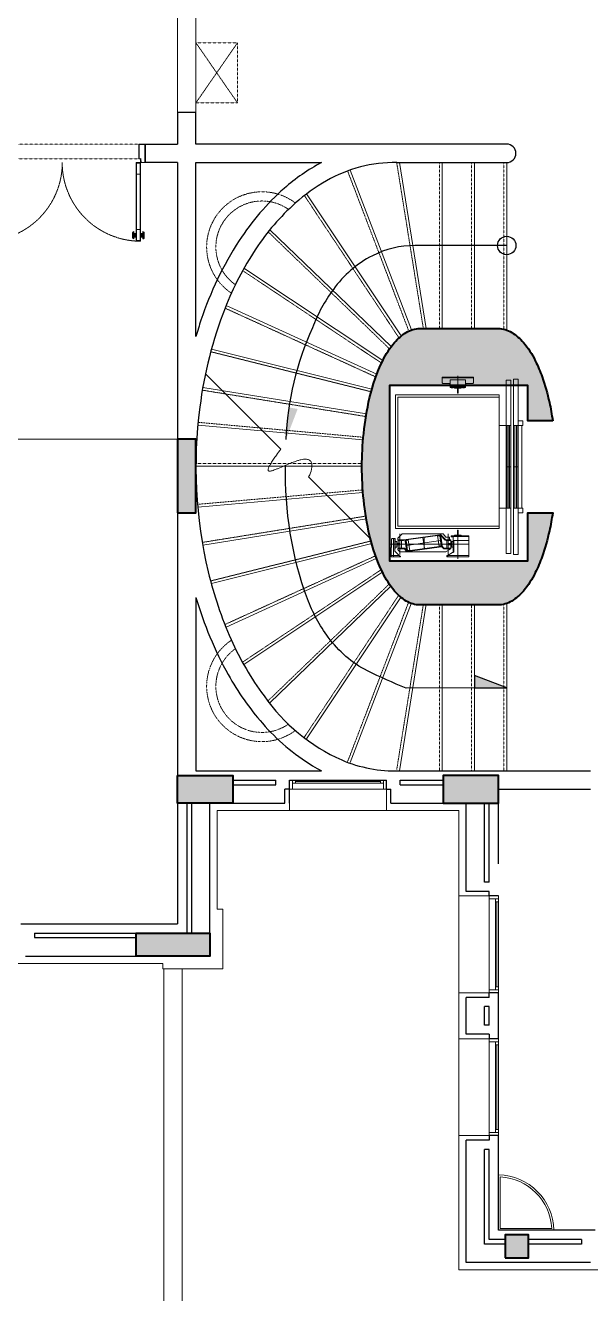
# Model space of a CAD drawing. Header units: inches. Extents: x 274057 to 444617, y 485849 to 635630.
# Drawn here: x 411637 to 417767, y 599243 to 613006 of the extents above; entities that cross this region are included whole.
import ezdxf

# ---------------------------------------------------------------- set-up
doc = ezdxf.new("R2010")
doc.units = ezdxf.units.IN
doc.header["$MEASUREMENT"] = 0
for name, pattern in [('CENTER', [2, 1.25, -0.25, 0.25, -0.25]), ('HIDDEN', [0.375, 0.25, -0.125]), ('HIDDEN2', [0.1875, 0.125, -0.0625])]:
    doc.linetypes.add(name, pattern=pattern)
for name, color, linetype in [('A-ANNO-ARRW', 1, 'Continuous'), ('A-FURN', 253, 'Continuous'), ('A-WALL', 7, 'Continuous'), ('FURNITURE', 252, 'Continuous')]:
    doc.layers.add(name, color=color, linetype=linetype)
for name, color, linetype, lineweight in [('A-DOOR', 134, 'Continuous', 18), ('A-FLOR-HIDN', 8, 'HIDDEN', 13), ('A-FLOR-STRS', 2, 'Continuous', 18), ('A-GLAZ', 134, 'Continuous', 18), ('A-SHAFT', 3, 'HIDDEN2', 18), ('A-WALL-PRHT', 4, 'Continuous', 18), ('A-WALL-TILE', 8, 'Continuous', 9), ('XREF-V2-FF_COLS$0$A-COLS', 8, 'Continuous', 40), ('XREF-V2-FF_COLS$0$A-COLS-PATT', 253, 'Continuous', 20), ('XREF-V2-FF_COLS$0$A-EQPM', 8, 'Continuous', 18)]:
    doc.layers.add(name, color=color, linetype=linetype, lineweight=lineweight)

# ---------------------------------------------------------------- blocks, each defined once
blk = doc.blocks.new('*U59')
at = {"color": 253, "linetype": 'HIDDEN2'}
for p, q in [((262980, 485466, 0), (261369, 485065, 0)), ((261408, 484910, 0), (263019, 485311, 0))]:
    blk.add_line(p, q, dxfattribs=at)
at = {"layer": 'A-DOOR'}
for p, q in [((262999, 485265, 0), (263048, 485277, 0)), ((263205, 484440, 0), (262999, 485265, 0)), ((263207, 484445, 0), (263004, 485262, 0)), ((263045, 485272, 0), (263248, 484455, 0)), ((263048, 485277, 0), (263253, 484452, 0)), ((261447, 484878, 0), (261398, 484866, 0)), ((261647, 484056, 0), (261444, 484873, 0)), ((261652, 484053, 0), (261447, 484878, 0)), ((261398, 484866, 0), (261603, 484041, 0)), ((261403, 484863, 0), (261606, 484046, 0)), ((263177, 484456, 0), (263158, 484534, 0)), ((263166, 484515, 0), (263176, 484518, 0)), ((263176, 484476, 0), (263166, 484515, 0)), ((263186, 484479, 0), (263176, 484518, 0)), ((263176, 484476, 0), (263186, 484479, 0)), ((263179, 484561, 0), (263219, 484571, 0)), ((263180, 484519, 0), (263185, 484520, 0)), ((263190, 484480, 0), (263180, 484519, 0)), ((263190, 484480, 0), (263194, 484481, 0)), ((263238, 484533, 0), (263233, 484532, 0)), ((263248, 484494, 0), (263238, 484533, 0)), ((263252, 484536, 0), (263242, 484534, 0)), ((263252, 484495, 0), (263242, 484534, 0)), ((263248, 484494, 0), (263243, 484493, 0)), ((263270, 484479, 0), (263251, 484557, 0)), ((263261, 484498, 0), (263252, 484536, 0)), ((263261, 484498, 0), (263252, 484495, 0)), ((263253, 484452, 0), (263205, 484440, 0)), ((263205, 484440, 0), (263253, 484452, 0)), ((263207, 484445, 0), (263248, 484455, 0)), ((261576, 484058, 0), (261556, 484135, 0)), ((261565, 484117, 0), (261575, 484119, 0)), ((261575, 484078, 0), (261565, 484117, 0)), ((261584, 484080, 0), (261575, 484119, 0)), ((261575, 484078, 0), (261584, 484080, 0)), ((261618, 484173, 0), (261577, 484163, 0)), ((261579, 484120, 0), (261583, 484121, 0)), ((261588, 484081, 0), (261579, 484120, 0)), ((261588, 484081, 0), (261593, 484083, 0)), ((261652, 484053, 0), (261603, 484041, 0)), ((261603, 484041, 0), (261652, 484053, 0)), ((261647, 484056, 0), (261606, 484046, 0)), ((261637, 484135, 0), (261632, 484133, 0)), ((261646, 484096, 0), (261637, 484135, 0)), ((261650, 484138, 0), (261641, 484136, 0)), ((261650, 484097, 0), (261641, 484136, 0)), ((261646, 484096, 0), (261642, 484095, 0)), ((261669, 484081, 0), (261649, 484158, 0)), ((261660, 484099, 0), (261650, 484138, 0)), ((261660, 484099, 0), (261650, 484097, 0))]:
    blk.add_line(p, q, dxfattribs=at)
at = {"layer": 'A-DOOR', "elevation": 0}
for points in [[(263096, 485289), (263048, 485277), (263038, 485315), (263019, 485311), (262980, 485466), (263048, 485483)], [(263092, 485292), (263051, 485281), (263041, 485320), (263022, 485315), (262985, 485463), (263045, 485478)], [(261350, 484854), (261398, 484866), (261389, 484905), (261408, 484910), (261369, 485065), (261301, 485048)], [(261353, 484859), (261393, 484869), (261384, 484908), (261403, 484913), (261366, 485060), (261306, 485045)]]:
    blk.add_lwpolyline(points, close=True, dxfattribs=at)
at = {"layer": 'A-DOOR', "elevation": 0, "flags": 128}
for points in [[(263045, 485272), (263004, 485262), (263033, 485145), (263074, 485155)], [(261403, 484863), (261444, 484873), (261473, 484757), (261432, 484747)], [(263219, 484571), (263179, 484561), (263207, 484445), (263248, 484455)], [(261577, 484163), (261618, 484173), (261647, 484056), (261606, 484046)]]:
    blk.add_lwpolyline(points, close=True, dxfattribs=at)
at = {"layer": 'A-DOOR', "elevation": 0}
for points in [[(263160, 484460), (263145, 484522)], [(263172, 484456), (263153, 484531)], [(263274, 484482), (263256, 484556)], [(263283, 484490), (263267, 484553)], [(261559, 484062), (261544, 484124)], [(261570, 484058), (261552, 484132)], [(261673, 484084), (261655, 484158)], [(261681, 484092), (261666, 484154)]]:
    blk.add_lwpolyline(points, dxfattribs=at)
for points in [[(263177, 484456), (263158, 484534, 2.191511)], [(263270, 484479), (263251, 484557, -2.191511)], [(261576, 484058), (261556, 484135, 2.191511)], [(261669, 484081), (261649, 484158, -2.191511)]]:
    blk.add_lwpolyline(points, format="xyb", dxfattribs=at)
at = {"layer": 'A-DOOR', "linetype": 'CENTER', "ltscale": 0.4}
for centre, start, end in [((261395, 484867, 0), 287.5205, 13.8938), ((263050, 485278, 0), 194.0491, 280.4224)]:
    blk.add_arc(centre, 853, start, end, dxfattribs=at)
at = {"layer": 'A-DOOR'}
for centre, start, end in [((263179, 484498, 0), 120.2316, 143.7632), ((263179, 484498, 0), 244.1796, 267.7112), ((263249, 484515, 0), 64.1796, 87.7112), ((263249, 484515, 0), 300.2316, 323.7632), ((261577, 484099, 0), 120.2316, 143.7632), ((261577, 484099, 0), 244.1796, 267.7112), ((261648, 484117, 0), 64.1796, 87.7112), ((261648, 484117, 0), 300.2316, 323.7632)]:
    blk.add_arc(centre, 41.7, start, end, dxfattribs=at)
blk = doc.blocks.new('stonecladding')
at = {"layer": 'A-WALL-TILE'}
for p, q in [((20120, 17256), (17500, 17256, 0)), ((17500, 16186, 0), (17500, 17256, 0)), ((20120, 17256), (20120, 12270)), ((17560, 16186, 0), (17500, 16186, 0)), ((17560, 15536, 0), (17560, 16186, 0)), ((16910, 15596, 0), (9830, 15596, 0)), ((16910, 15536, 0), (16910, 15596, 0)), ((16910, 15536, 0), (17560, 15536, 0)), ((20120, 12270), (23150, 12270))]:
    blk.add_line(p, q, dxfattribs=at)
blk = doc.blocks.new('XREF-V2-FF_COLS$0$Elevator0')
for p, q in [((-1018, 723), (-1030, 723)), ((-1030, 723), (-1030, 623)), ((-832, 698), (-1030, 698)), ((-1018, 723), (-935, 723)), ((-1018, 723), (-1018, 635)), ((-840, 718), (-927, 718)), ((-895, -2), (-895, 737)), ((-895, 678), (-895, 718)), ((-832, 678), (-832, 710)), ((-1024, 623), (-1030, 623)), ((-1024, 623), (-1024, 624)), ((-1018, 635), (-974, 681)), ((-1008, 628), (-782, 628)), ((-978, 133), (-978, 626)), ((-977, 628), (-958, 648)), ((-945, 580), (-970, 559)), ((-945, 683), (-969, 683)), ((-941, 575), (-966, 554)), ((-855, 560), (-962, 545)), ((-958, 557), (-863, 571)), ((-957, 551), (-862, 565)), ((-956, 649), (-943, 649)), ((-945, 678), (-945, 683)), ((-832, 682), (-945, 682)), ((-832, 678), (-945, 678)), ((-944, 647), (-944, 582)), ((-944, 647), (-846, 647)), ((-943, 647), (-943, 584)), ((-940, 646), (-940, 615)), ((-937, 647), (-937, 584)), ((-937, 612), (-853, 612)), ((-925, 678), (-925, 663)), ((-865, 678), (-925, 678)), ((-925, 663), (-903, 663)), ((-909, 647), (-907, 647)), ((-856, 188), (-908, 552)), ((-907, 647), (-907, 647)), ((-903, 663), (-903, 628)), ((-903, 628), (-887, 628)), ((-887, 628), (-887, 663)), ((-887, 663), (-865, 663)), ((-865, 663), (-865, 678)), ((-855, 560), (-852, 537)), ((-853, 590), (-853, 647)), ((-845, 533), (-853, 588)), ((-850, 615), (-850, 649)), ((-847, 652), (-832, 652)), ((-847, 590), (-847, 646)), ((-839, 534), (-847, 589)), ((-846, 647), (-846, 586)), ((-830, 651), (-782, 602)), ((-781, 600), (-781, 162)), ((725, 675), (-725, 675)), ((-725, 675), (-725, -450)), ((700, 650), (-700, 650)), ((-700, 650), (-700, -450)), ((700, -450), (700, 650)), ((725, -450), (725, 675)), ((-974, 548), (-970, 516)), ((-969, 516), (-922, 177)), ((-968, 549), (-964, 517)), ((-965, 521), (-846, 538)), ((-963, 517), (-916, 178)), ((-959, 522), (-962, 545)), ((-797, 193), (-845, 533)), ((-791, 194), (-839, 534)), ((-823, 378), (-942, 362)), ((-821, 365), (-942, 365)), ((-943, 150), (-943, 77)), ((-924, 172), (-939, 159)), ((-937, 150), (-937, 77)), ((-920, 167), (-935, 155)), ((-919, 202), (-800, 219)), ((-910, 180), (-913, 203)), ((-803, 195), (-910, 180)), ((-808, 189), (-903, 175)), ((-807, 183), (-902, 169)), ((-849, 137), (-798, 188)), ((-845, 132), (-794, 184)), ((-782, 160), (-817, 131)), ((-806, 218), (-803, 195)), ((849, 162), (849, 90)), ((857, 170), (920, 170)), ((912, 170), (912, -170)), ((920, 170), (920, -170)), ((-772, 0), (-1053, 0)), ((-1030, 120), (-1030, -120)), ((-1030, 120), (-1018, 120)), ((-1020, 110), (-1030, 110)), ((-740, 0), (-1030, 0)), ((-1018, 110), (-1018, 120)), ((-1018, 110), (-1018, -120)), ((-1013, 106), (-986, 56)), ((-1008, 103), (-782, 103)), ((-980, 52), (-815, 52)), ((-980, 52), (-980, 45)), ((-968, 45), (-980, 45)), ((-953, 87), (-978, 132)), ((-861, 45), (-968, 45)), ((-943, 86), (-950, 86)), ((-846, 77), (-943, 77)), ((-940, 119), (-850, 119)), ((-940, 119), (-940, 89)), ((-903, 68), (-925, 68)), ((-925, 68), (-925, 53)), ((-925, 53), (-865, 53)), ((-887, 103), (-903, 103)), ((-903, 103), (-903, 68)), ((-895, -120), (-895, 52)), ((-887, 68), (-887, 103)), ((-865, 68), (-887, 68)), ((-865, 53), (-865, 68)), ((-853, 77), (-853, 128)), ((-853, 37), (-853, -112)), ((-850, 95), (-850, 119)), ((-847, 78), (-847, 128)), ((-821, 92), (-847, 92)), ((-846, 131), (-846, 77)), ((-818, 95), (-818, 129)), ((-815, 52), (-815, 74)), ((-815, 74), (-805, 74)), ((-811, -120), (-811, 74)), ((-811, 69), (-805, 69)), ((-805, 2), (-811, 2)), ((-805, 0), (-811, 0)), ((-805, -120), (-805, 74)), ((-798, 35), (-805, 38)), ((-805, 38), (-805, -38)), ((-796, 4), (-798, 35)), ((-784, 4), (-796, 4)), ((-774, 5), (-784, 4)), ((-743, 5), (-774, 5)), ((-743, -5), (-743, 5)), ((774, 5), (743, 5)), ((743, 5), (743, -5)), ((784, 4), (774, 5)), ((796, 4), (784, 4)), ((792, 0), (934, 0)), ((798, 35), (796, 4)), ((805, 38), (798, 35)), ((802, 49), (802, 71)), ((805, 71), (802, 71)), ((805, 49), (802, 49)), ((805, 82), (805, 6)), ((809, 82), (805, 82)), ((809, 74), (805, 74)), ((805, -38), (805, 38)), ((805, -6), (805, 6)), ((805, 6), (809, 6)), ((805, 0), (809, 0)), ((809, 6), (809, 82)), ((809, 82), (813, 82)), ((812, 71), (809, 71)), ((812, 42), (809, 42)), ((809, -6), (809, 6)), ((812, 42), (812, 71)), ((813, 82), (813, -82)), ((882, 82), (813, 82)), ((826, 82), (841, 82)), ((841, 82), (849, 90)), ((890, 74), (890, -74)), ((-1018, -120), (-1030, -120)), ((-1018, -120), (-861, -120)), ((-1018, -120), (-975, -120)), ((-805, -120), (-975, -120)), ((-805, -2), (-811, -2)), ((-811, -115), (-805, -115)), ((-805, -38), (-798, -35)), ((-798, -35), (-796, -4)), ((-796, -4), (-784, -4)), ((-784, -4), (-774, -5)), ((-774, -5), (-743, -5)), ((743, -5), (774, -5)), ((774, -5), (784, -4)), ((784, -4), (796, -4)), ((796, -4), (798, -35)), ((798, -35), (805, -38)), ((805, -49), (802, -49)), ((802, -49), (802, -71)), ((805, -71), (802, -71)), ((805, -6), (805, -82)), ((805, -6), (809, -6)), ((809, -74), (805, -74)), ((809, -82), (805, -82)), ((809, -82), (809, -6)), ((812, -42), (809, -42)), ((812, -71), (809, -71)), ((809, -82), (813, -82)), ((812, -71), (812, -42)), ((882, -82), (813, -82)), ((826, -82), (841, -82)), ((849, -90), (841, -82)), ((849, -162), (849, -90)), ((857, -170), (920, -170)), ((885, -525), (-995, -525)), ((-995, -525), (-995, -575)), ((-725, -450), (-505, -450)), ((700, -450), (-700, -450)), ((-505, -450), (-505, -525)), ((-55, -530), (-505, -530)), ((-505, -530), (-505, -575)), ((-505, -545), (-55, -545)), ((-55, -575), (-55, -530)), ((395, -530), (-55, -530)), ((-55, -530), (-55, -575)), ((-55, -545), (395, -545)), ((725, -450), (395, -450)), ((395, -450), (395, -525)), ((395, -575), (395, -530)), ((885, -575), (885, -525)), ((895, -605), (-1005, -605)), ((-1005, -605), (-1005, -655)), ((-1005, -655), (895, -655)), ((-995, -575), (885, -575)), ((-505, -655), (-555, -655)), ((-555, -655), (-555, -705)), ((-505, -560), (-55, -560)), ((-505, -575), (-55, -575)), ((-55, -605), (-505, -605)), ((-505, -605), (-505, -650)), ((-505, -620), (-55, -620)), ((-505, -635), (-55, -635)), ((-505, -650), (-55, -650)), ((-505, -705), (-505, -655)), ((-55, -560), (395, -560)), ((-55, -575), (395, -575)), ((-55, -650), (-55, -605)), ((395, -605), (-55, -605)), ((-55, -605), (-55, -650)), ((-55, -620), (395, -620)), ((-55, -635), (395, -635)), ((-55, -650), (395, -650)), ((395, -650), (395, -605)), ((395, -655), (445, -655)), ((395, -705), (395, -655)), ((445, -655), (445, -705)), ((895, -655), (895, -605)), ((-555, -705), (-505, -705)), ((-505, -695), (395, -695)), ((445, -705), (395, -705))]:
    blk.add_line(p, q)
for centre, radius, start, end in [((-935, 715), 8, 18.2209, 90), ((-840, 710), 8, 0, 90), ((-975, 626), 3, 135, 180), ((-963, 549), 12, 130, 188), ((-969, 675), 8, 90, 135.971), ((-963, 549), 6, 130, 188), ((-956, 545), 12, 98, 188), ((-956, 545), 6, 98, 188), ((-956, 646), 3, 90, 135), ((-949, 584), 6, 310, 0), ((-943, 646), 3, 0, 90), ((-949, 584), 12, 310, 0), ((-937, 615), 3, 180, 270), ((-861, 559), 12, 8, 98), ((-861, 559), 6, 8, 98), ((-853, 615), 3, 270, 0), ((-841, 590), 12, 180, 188), ((-847, 649), 3, 90, 180), ((-841, 590), 6, 180, 188), ((-832, 649), 3, 45, 90), ((-784, 600), 3, 0, 45), ((-931, 150), 12, 130, 180), ((-931, 150), 6, 130, 180), ((-928, 176), 6, 310, 8), ((-928, 176), 12, 310, 8), ((-904, 181), 12, 190.7384, 278), ((-904, 181), 6, 188, 278), ((-809, 195), 6, 278, 8), ((-809, 195), 12, 278, 8), ((-803, 192), 6, 315, 8), ((-803, 192), 12, 315, 8), ((-784, 162), 3, 309.0355, 0), ((857, 162), 8, 90, 180), ((-1020, 102), 8, 77.1562, 90), ((-1020, 102), 8, 28.3008, 77.1562), ((-968, 65), 20, 208.3008, 270), ((-975, 133), 3, 180, 208.951), ((-950, 89), 3, 208.951, 270), ((-943, 89), 3, 270, 0), ((-861, 37), 8, 0, 90), ((-841, 128), 12, 135, 180), ((-847, 95), 3, 180, 270), ((-841, 128), 6, 135, 180), ((-821, 95), 3, 270, 0), ((-815, 129), 3, 129.0355, 180), ((826, 74), 8, 90, 110.3146), ((882, 74), 8, 0, 90), ((-861, -112), 8, 270, 0), ((826, -74), 8, 249.6854, 270), ((882, -74), 8, 270, 0), ((857, -162), 8, 180, 270)]:
    blk.add_arc(centre, radius, start, end)
for points, knots in [([(-1029, 625), (-1029, 625), (-1030, 625), (-1030, 624), (-1030, 624), (-1030, 624)], [0, 0, 0, 0, 0.594759, 0.822486, 1, 1, 1, 1]), ([(-1018, 635), (-1019, 635), (-1022, 633), (-1025, 631), (-1027, 628), (-1029, 626), (-1029, 625)], [0, 0, 0, 0, 0.288679, 0.559667, 0.798827, 1, 1, 1, 1]), ([(-1018, 635), (-1019, 634), (-1021, 631), (-1023, 627), (-1024, 625)], [0, 0, 0, 0, 0.526312, 1, 1, 1, 1]), ([(-1024, 624), (-1024, 624), (-1024, 624), (-1024, 625), (-1024, 625)], [0, 0, 0, 0, 0.431526, 1, 1, 1, 1])]:
    blk.add_open_spline(points, degree=3, knots=knots)
blk = doc.blocks.new('first floor villa 2')
at = {"layer": 'A-ANNO-ARRW', "linetype": 'Continuous', "ltscale": 100}
h = blk.add_hatch(color=256, dxfattribs=at)
h.dxf.hatch_style = 1
edge = h.paths.add_edge_path()
edge.add_arc((106481, 35365), 3223, 171.595, 177.7933, ccw=False)
edge.add_line((103293, 35836), (103388, 35819))
edge.add_line((103388, 35819), (103261, 35489))
h = blk.add_hatch(color=256, dxfattribs=at)
h.dxf.hatch_style = 1
h.paths.add_polyline_path([(105655, 32792), (105305, 32928), (105305, 32792)])
at = {"layer": 'XREF-V2-FF_COLS$0$A-COLS-PATT'}
h = blk.add_hatch(color=256, dxfattribs=at)
h.paths.add_polyline_path([(115745, 31542), (115745, 31842), (116345, 31842), (116345, 31542)])
h.paths.add_polyline_path([(112865, 31542), (112865, 31842), (113465, 31842), (113465, 31542)])
h.paths.add_polyline_path([(102085, 35492), (102085, 34693), (102285, 34693), (102285, 35492)])
h.paths.add_polyline_path([(104965, 31842), (104965, 31542), (105565, 31542), (105565, 31842)])
h.paths.add_polyline_path([(102085, 31542), (102085, 31842), (102685, 31842), (102685, 31542)])
h.paths.add_polyline_path([(102435, 29882), (101635, 29882), (101635, 30132), (102435, 30132)])
h.paths.add_polyline_path([(116145, 37574), (116345, 37574), (116345, 36774), (116145, 36774)])
for points in [[(105883, 36072), (105883, 35692), (106154, 35692, 0.016808), (106118, 35890, 0.03087), (106039, 36167, 0.030987), (105965, 36343, 0.06132), (105836, 36540, 0.083436), (105709, 36649, 0.133093), (105561, 36692), (104714, 36692, 0.133093), (104566, 36649, 0.083436), (104439, 36540, 0.06132), (104310, 36343, 0.055901), (104168, 35939, 0.033354), (104104, 35554, 0.025805), (104085, 35193, 0.025805), (104104, 34831, 0.033354), (104168, 34446, 0.055901), (104310, 34043, 0.060926), (104439, 33843, 0.083436), (104566, 33734, 0.133093), (104714, 33692), (105561, 33692, 0.133093), (105709, 33734, 0.083436), (105836, 33843, 0.060926), (105965, 34043, 0.030987), (106039, 34218, 0.03087), (106118, 34496, 0.016655), (106154, 34692), (105883, 34692), (105883, 34172), (104383, 34172), (104383, 35193), (104383, 36072)], [(105640, 26607), (105890, 26607), (105890, 26857), (105640, 26857)]]:
    blk.add_hatch(color=256, dxfattribs=at).paths.add_polyline_path(points)
at = {"layer": 'A-ANNO-ARRW', "linetype": 'Continuous', "ltscale": 100, "elevation": 0}
for points in [[(105655, 37593), (104660, 37593, 0.117221), (104198, 37482, 0.117238), (103775, 37117, 0.065659), (103548, 36700, 0.097477), (103261, 35489, 0.075022)], [(105655, 32792), (104564, 32790, -0.015067), (104144, 32977, -0.117238), (103720, 33342, -0.065659), (103493, 33758, -0.091539), (103256, 35208, -0.047023)]]:
    blk.add_lwpolyline(points, format="xyb", dxfattribs=at)
blk.add_lwpolyline([(105655, 32792), (105305, 32928), (105305, 32792)], close=True, dxfattribs=at)
at = {"layer": 'A-ANNO-ARRW', "linetype": 'Continuous', "ltscale": 100}
blk.add_circle((105655, 37593), 100, dxfattribs=at)
at = {"layer": 'A-FLOR-HIDN', "color": 1, "linetype": 'HIDDEN'}
for p, q in [((102085, 39037), (102085, 40537)), ((102285, 40537), (102285, 39037)), ((99585, 35492), (102085, 35492))]:
    blk.add_line(p, q, dxfattribs=at)
at = {"layer": 'A-FLOR-HIDN', "ltscale": 0.5}
for p, q in [((104593, 36666), (103930, 38401)), ((104751, 36693), (104462, 38493)), ((104925, 36693), (104925, 38493)), ((105275, 36693), (105275, 38493)), ((104486, 36592), (103461, 38135)), ((104384, 36471), (103069, 37740)), ((104297, 36317), (102792, 37320)), ((104235, 36167), (102601, 36913)), ((104185, 36006), (102445, 36440)), ((102607, 35982), (102354, 36023)), ((104128, 35737), (102607, 35982)), ((104100, 35512), (102308, 35674)), ((104085, 35227), (102285, 35227)), ((104094, 34941), (102302, 34784)), ((103960, 34629), (102354, 34371)), ((104128, 34657), (103960, 34629)), ((104186, 34387), (102445, 33953)), ((104233, 34226), (102599, 33480)), ((104294, 34075), (102790, 33072)), ((104381, 33919), (103066, 32651)), ((104484, 33798), (103460, 32257)), ((104593, 33727), (103930, 31993)), ((104752, 33705), (104462, 31905)), ((104925, 33700), (104925, 31900)), ((105275, 33692), (105275, 31892))]:
    blk.add_line(p, q, dxfattribs=at)
for points in [[(105625, 36684), (105625, 38493)], [(105625, 33700), (105625, 31892)]]:
    blk.add_lwpolyline(points, dxfattribs=at)
for centre, radius, start, end in [((103001, 37576), 600, 52.7536, 236.5311), ((103001, 37576), 500, 54.7773, 234.852), ((103001, 32809), 600, 123.4689, 307.2464), ((103001, 32809), 500, 125.148, 305.2227)]:
    blk.add_arc(centre, radius, start, end, dxfattribs=at)
at = {"layer": 'A-FLOR-STRS'}
for p, q in [((104621, 36677), (103958, 38411)), ((104781, 36693), (104492, 38493)), ((104955, 36693), (104955, 38493)), ((105305, 36693), (105305, 38493)), ((104509, 36612), (103485, 38153)), ((104402, 36496), (103087, 37764)), ((104310, 36344), (102806, 37346)), ((104246, 36195), (102612, 36941)), ((104193, 36035), (102453, 36469)), ((103205, 35384), (102388, 36201)), ((104133, 35766), (102359, 36052)), ((104097, 35483), (102305, 35644)), ((104085, 35197), (102285, 35197)), ((104176, 34413), (103507, 35082)), ((104096, 34911), (102305, 34754)), ((104133, 34627), (102359, 34341)), ((104193, 34358), (102453, 33924)), ((104246, 34199), (102612, 33453)), ((104310, 34050), (102806, 33047)), ((104402, 33898), (103087, 32630)), ((104509, 33781), (103485, 32240)), ((104621, 33716), (103958, 31982)), ((104781, 33700), (104491, 31892)), ((104955, 33700), (104955, 31900)), ((105305, 33692), (105305, 31892))]:
    blk.add_line(p, q, dxfattribs=at)
for points in [[(105655, 36675), (105655, 38493)], [(105655, 33709), (105655, 31892)]]:
    blk.add_lwpolyline(points, dxfattribs=at)
blk.add_lwpolyline([(103507, 35082, 0.03443), (103519, 35105, 0.072831), (103541, 35186, 0.035703), (103543, 35211, 0.03525), (103541, 35225, 0.065605), (103536, 35243, 0.187895), (103509, 35268, 0.058831), (103493, 35272, 0.042692), (103474, 35274, 0.030497), (103453, 35273, 0.027294), (103422, 35268, 0.018274), (103389, 35259, 0.01246), (103354, 35247, 0.011848), (103299, 35226, 0.005404), (103245, 35203, -0.002384), (103177, 35174, -0.006715), (103147, 35162, -0.013264), (103121, 35152, -0.02624), (103099, 35146, -0.037189), (103086, 35144, -0.046386), (103079, 35144, -0.076276), (103074, 35146, -0.216812), (103068, 35153, -0.07255), (103067, 35158, -0.047015), (103067, 35165, -0.044052), (103071, 35177, -0.017754), (103074, 35186, -0.022401), (103085, 35207, -0.013239), (103099, 35232, -0.011768), (103126, 35273, -0.005989), (103158, 35319, -0.002427), (103205, 35384)], format="xyb", dxfattribs=at)
at = {"layer": 'A-GLAZ'}
for p, q in [((104350, 31792, 0), (103300, 31792, 0)), ((104350, 31692, 0), (103300, 31692, 0)), ((103333, 31792, 0), (103333, 31692, 0)), ((104318, 31759, 0), (103333, 31759, 0)), ((103365, 31792, 0), (103365, 31759, 0)), ((104285, 31776, 0), (103365, 31776, 0)), ((104285, 31792, 0), (104285, 31759, 0)), ((104318, 31792, 0), (104318, 31692, 0)), ((105465, 29484), (105465, 30534)), ((105565, 30502), (105465, 30502)), ((105533, 29517), (105533, 30502)), ((105565, 30469), (105533, 30469)), ((105549, 29549), (105549, 30469)), ((105565, 29484), (105565, 30534)), ((105565, 29517), (105465, 29517)), ((105565, 29549), (105533, 29549)), ((105465, 28984), (105465, 27934)), ((105565, 28952), (105465, 28952)), ((105533, 28952), (105533, 27967)), ((105565, 28919), (105533, 28919)), ((105549, 28919), (105549, 27999)), ((105565, 28984), (105565, 27934)), ((105565, 27967), (105465, 27967)), ((105565, 27999), (105533, 27999))]:
    blk.add_line(p, q, dxfattribs=at)
at = {"layer": 'A-SHAFT'}
for p, q in [((102285, 39792, 0), (102735, 39142, 0)), ((102735, 39792, 0), (102285, 39142, 0))]:
    blk.add_line(p, q, dxfattribs=at)
at = {"layer": 'A-SHAFT', "elevation": 0}
blk.add_lwpolyline([(102735, 39792), (102285, 39792), (102285, 39142), (102735, 39142)], close=True, dxfattribs=at)
at = {"layer": 'A-WALL'}
for p, q in [((102085, 39037), (102085, 38692)), ((102285, 39037), (102085, 39037)), ((102285, 38693), (102285, 39037)), ((101735, 38692), (101735, 38492)), ((101735, 38692), (102085, 38692)), ((105655, 38693), (102285, 38693)), ((102085, 38492), (101735, 38492)), ((102085, 38492), (102085, 35492, 0)), ((102285, 38493), (103648, 38493)), ((102285, 36606), (102285, 38493)), ((104462, 38493), (105655, 38493)), ((102085, 34693, 0), (102085, 31892)), ((102285, 33773), (102285, 31892)), ((102085, 31892), (102085, 31842)), ((102285, 31892), (103648, 31892)), ((104491, 31892), (106565, 31892, 0)), ((103250, 31542, 0), (103250, 31692, 0)), ((103300, 31692, 0), (103250, 31692, 0)), ((103300, 31542, 0), (103300, 31792, 0)), ((103300, 31792, 0), (104350, 31792, 0)), ((104350, 31692, 0), (104350, 31792, 0)), ((104350, 31692, 0), (104400, 31692, 0)), ((104400, 31542, 0), (104400, 31692, 0)), ((105565, 31692), (106565, 31692, 0)), ((105565, 30884, 0), (105565, 31692)), ((102085, 31542), (102085, 30232)), ((102435, 30132), (102435, 31542)), ((102685, 31542), (103250, 31542, 0)), ((104400, 31542, 0), (105215, 31542, 0)), ((105215, 30584), (105215, 31542)), ((105465, 30584), (105215, 30584)), ((105465, 30534), (105465, 30584, 0)), ((105565, 30534), (105465, 30534)), ((100385, 30232), (102085, 30232)), ((100435, 29882), (101635, 29882)), ((105565, 29484), (105465, 29484)), ((105465, 29434), (105465, 29484)), ((105565, 28984), (105565, 29484)), ((105215, 29034), (105215, 29434)), ((105465, 29434), (105215, 29434)), ((105465, 29034), (105215, 29034)), ((105465, 29034), (105465, 28984)), ((105565, 28984), (105465, 28984)), ((105215, 26557), (105215, 27884)), ((105465, 27884), (105215, 27884)), ((105465, 27934), (105465, 27884, 0)), ((105565, 27934), (105465, 27934)), ((105565, 26907), (105565, 27934)), ((106615, 26907, 0), (105565, 26907)), ((106565, 26557, 0), (105215, 26557))]:
    blk.add_line(p, q, dxfattribs=at)
at = {"layer": 'A-WALL', "color": 1}
for p, q in [((102685, 31792), (103150, 31792, 0)), ((102685, 31742), (103150, 31742, 0)), ((103150, 31742, 0), (103150, 31792, 0)), ((104500, 31792, 0), (104965, 31792)), ((104500, 31742, 0), (104500, 31792, 0)), ((104500, 31742, 0), (104965, 31742)), ((102185, 31542), (102185, 30132)), ((102235, 31542), (102235, 30132)), ((105415, 30684), (105415, 31542)), ((105465, 30684, 0), (105465, 31542, 0)), ((105465, 30684), (105415, 30684)), ((100535, 30132), (101635, 30132)), ((100535, 30132, 0), (100535, 30082, 0)), ((100535, 30082, 0), (101635, 30082)), ((105415, 29134), (105415, 29334)), ((105465, 29334), (105415, 29334)), ((105465, 29134, 0), (105465, 29334, 0)), ((105465, 29134), (105415, 29134)), ((105415, 26757), (105415, 27784)), ((105465, 27784), (105415, 27784)), ((105465, 26807), (105465, 27784, 0)), ((105640, 26757), (105415, 26757)), ((105640, 26807), (105465, 26807, 0)), ((105465, 26807, 0), (105465, 26807)), ((106465, 26807, 0), (105890, 26807, 0)), ((106465, 26757, 0), (105890, 26757, 0)), ((106465, 26807, 0), (106465, 26757, 0))]:
    blk.add_line(p, q, dxfattribs=at)
at = {"layer": 'A-WALL'}
for points in [[(104462, 38493, 0.134841), (103701, 38295, 0.054233), (103362, 38052, 0.064922), (102935, 37556, 0.053013), (102600, 36912, 0.062329), (102327, 35840, 0.090594), (102418, 34050, 0.046202), (102666, 33319, 0.05423), (103023, 32705, 0.135871), (103866, 32010, 0.110352), (104491, 31893, 0.110352)], [(103648, 38493, 0.06022), (103242, 38213, 0.067994), (102754, 37646, 0.063755), (102339, 36782, 0.00902), (102285, 36606, 0.00902)], [(102285, 33773, 0.055436), (102635, 32936, 0.051633), (103006, 32408, 0.077081), (103549, 31948, 0.014237), (103648, 31892)]]:
    blk.add_lwpolyline(points, format="xyb", dxfattribs=at)
blk.add_arc((105655, 38593), 100, 270, 90, dxfattribs=at)
at = {"layer": 'A-WALL-PRHT', "elevation": 0}
for points in [[(116495, 29767), (116495, 17197), (101935, 17197), (101935, 29742)], [(116295, 29767), (116295, 17397), (102135, 17397), (102135, 29742)]]:
    blk.add_lwpolyline(points, dxfattribs=at)
at = {"layer": 'A-WALL-TILE'}
for p, q in [((104350, 31692, 0), (104350, 31462, 0)), ((103300, 31542, 0), (103300, 31462, 0)), ((105465, 30534), (105135, 30534)), ((105465, 29484), (105135, 29484)), ((105465, 28984), (105135, 28984)), ((105465, 27934), (105135, 27934))]:
    blk.add_line(p, q, dxfattribs=at)
at = {"layer": 'FURNITURE', "lineweight": 0}
for points in [[(105565, 26907), (106165, 26907, 0.404878), (105565, 27507)], [(105585, 26927), (106144, 26927, 0.384954), (105585, 27486)]]:
    blk.add_lwpolyline(points, format="xyb", close=True, dxfattribs=at)
at = {"layer": 'XREF-V2-FF_COLS$0$A-COLS', "elevation": 0}
blk.add_lwpolyline([(106154, 35692), (105883, 35692), (105883, 36072), (104383, 36072), (104383, 35193), (104383, 34172), (105883, 34172), (105883, 34692), (106154, 34692, -0.016655), (106118, 34496, -0.030866), (106039, 34218, -0.030994), (105965, 34043, -0.060926), (105836, 33843, -0.083436), (105709, 33734, -0.133093), (105561, 33692), (104714, 33692, -0.133093), (104566, 33734, -0.083436), (104439, 33843, -0.060926), (104310, 34043, -0.055901), (104168, 34446, -0.033354), (104104, 34831, -0.025805), (104085, 35193, -0.025805), (104104, 35554, -0.033354), (104168, 35939, -0.055901), (104310, 36343, -0.06132), (104439, 36540, -0.083436), (104566, 36649, -0.133093), (104714, 36692), (105561, 36692, -0.133093), (105709, 36649, -0.083436), (105836, 36540, -0.06132), (105965, 36343, -0.030994), (106039, 36167, -0.030866), (106118, 35890, -0.016808), (106154, 35692)], format="xyb", dxfattribs=at)
for points in [[(102085, 34693), (102285, 34693), (102285, 35492), (102085, 35492)], [(102085, 34693), (102285, 34693), (102285, 35492), (102085, 35492)], [(102085, 31842), (102685, 31842), (102685, 31542), (102085, 31542)], [(102085, 31842), (102685, 31842), (102685, 31542), (102085, 31542)], [(104965, 31542), (105565, 31542), (105565, 31842), (104965, 31842)], [(104965, 31542), (105565, 31542), (105565, 31842), (104965, 31842)], [(101635, 29882), (101635, 30132), (102435, 30132), (102435, 29882)], [(101635, 29882), (101635, 30132), (102435, 30132), (102435, 29882)]]:
    blk.add_lwpolyline(points, close=True, dxfattribs=at)
at = {"layer": 'XREF-V2-FF_COLS$0$A-COLS'}
blk.add_lwpolyline([(105640, 26607), (105890, 26607), (105890, 26857), (105640, 26857)], close=True, dxfattribs=at)
at = {"layer": 'A-DOOR', "rotation": 346.0285767170143}
blk.add_blockref('*U59', (-270745, -368919, 0), dxfattribs=at)
at = {"layer": 'A-WALL'}
blk.add_blockref('stonecladding', (85015, 14206), dxfattribs=at)
at = {"layer": 'XREF-V2-FF_COLS$0$A-EQPM', "rotation": 89.99999998146433}
blk.add_blockref('XREF-V2-FF_COLS$0$Elevator0', (105125, 35246, 0), dxfattribs=at)

msp = doc.modelspace()

# ---------------------------------------------------------------- block references
at = {"layer": 'A-FURN'}
msp.add_blockref('first floor villa 2', (311201.6, 573024), dxfattribs=at)

doc.saveas('drawing.dxf')
